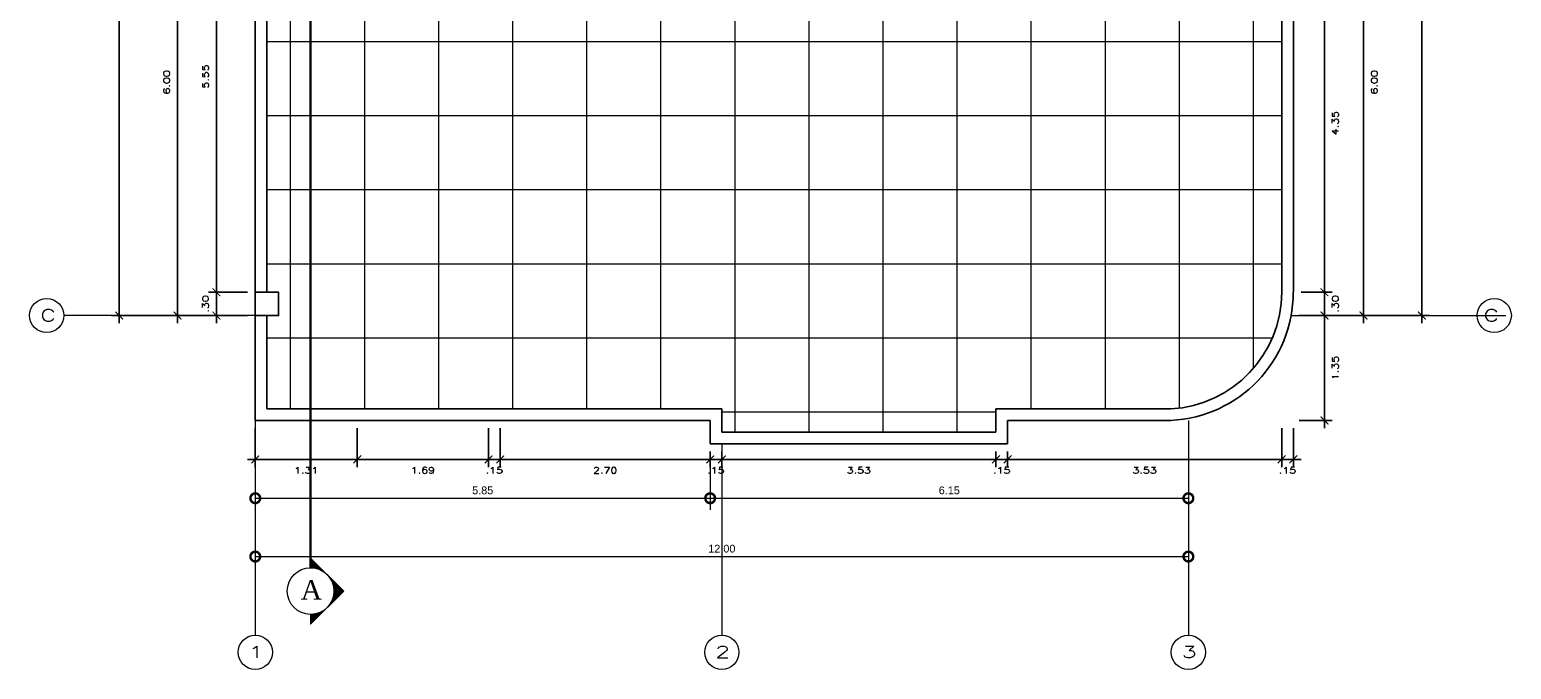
# Model space of a CAD drawing. Header units: millimetres. Extents: x 1313 to 1393.8, y 883.5 to 926.2.
# Drawn here: x 1374.79 to 1393.85, y 903.94 to 912.17 of the extents above; entities that cross this region are included whole.
import ezdxf
from ezdxf.enums import TextEntityAlignment as Align

# ---------------------------------------------------------------- set-up
doc = ezdxf.new("R2010")
doc.units = ezdxf.units.MM
doc.linetypes.add('ACAD_ISO02W100', pattern=[15, 12, -3])
for name, color, linetype, lineweight in [('cotas', 87, 'Continuous', 15), ('ejes', 147, 'Continuous', 5), ('INDICADORES', 101, 'Continuous', 5), ('Linea Corte', 24, 'ACAD_ISO02W100', 70), ('Sombras', 253, 'Continuous', 20), ('TEXTOS', 7, 'Continuous', 20)]:
    doc.layers.add(name, color=color, linetype=linetype, lineweight=lineweight)
doc.layers.add('Muro Bajo', color=2, linetype='Continuous')
doc.styles.add('arial', font='arial.ttf')
doc.styles.add('R80-50', font='romans.shx', dxfattribs={"width": 1.3, "height": 0.08})
doc.styles.add('ROMANS', font='romans')
doc.styles.add('TEXTOS', font='times.ttf', dxfattribs={"oblique": 20, "height": 0.2})
doc.styles.add('TITULOS', font='sanss___.ttf', dxfattribs={"height": 0.3})
doc.dimstyles.new('horizontal', dxfattribs={"dimtxt": 0.1, "dimasz": 0.25, "dimexe": 0.15, "dimexo": 0.1, "dimgap": 0.05, "dimtad": 1, "dimtih": 1, "dimtoh": 1, "dimzin": 4, "dimdsep": 46, "dimtxsty": 'arial', "dimblk": 'DOTSMALL', "dimcen": 1, "dimclrd": 11, "dimclre": 11, "dimclrt": 20, "dimazin": 1, "dimtfac": 1, "dimtmove": 0, "dimatfit": 3, "dimfxl": 1, "dimlwd": 5, "dimlwe": 5, "dimarcsym": 0})
doc.dimstyles.new('HORIZONTAL 1.1', dxfattribs={"dimtxt": 0.2, "dimasz": 0.1, "dimexe": 0.1, "dimexo": 0.1, "dimgap": 0.1, "dimtad": 2, "dimzin": 4, "dimdsep": 46, "dimtxsty": 'R80-50', "dimblk": 'ARCHTICK', "dimcen": 0.09, "dimdle": 0.1, "dimclrd": 256, "dimclre": 256, "dimclrt": 7, "dimaunit": 1, "dimazin": 0, "dimtfac": 1, "dimtix": 1, "dimtmove": 0, "dimatfit": 3, "dimldrblk": 'ARCHTICK', "dimfxl": 1, "dimtolj": 1, "dimtzin": 0, "dimarcsym": 0})

# ---------------------------------------------------------------- blocks, each defined once
blk = doc.blocks.new('_ArchTick')
at = {"color": 0, "const_width": 0.15}
blk.add_lwpolyline([(-0.5, -0.5), (0.5, 0.5)], dxfattribs=at)
blk = doc.blocks.new('*D485')
at = {"layer": 'cotas', "lineweight": -2, "transparency": 16777216}
for p, q in [((1377.595, 914.345), (1377.095, 914.345)), ((1377.195, 914.445), (1377.195, 908.695)), ((1377.595, 908.795), (1377.095, 908.795))]:
    blk.add_line(p, q, dxfattribs=at)
at = {"layer": 'Defpoints', "color": 0, "transparency": 16777216}
for p in [(1377.695, 914.345), (1377.195, 908.795), (1377.695, 908.795)]:
    blk.add_point(p, dxfattribs=at)
at = {"layer": 'cotas', "lineweight": -2, "transparency": 16777216, "xscale": 0.1, "yscale": 0.1, "zscale": 0.1}
for p, rotation in [((1377.195, 914.345), 90), ((1377.195, 908.795), 270)]:
    blk.add_blockref('_ArchTick', p, dxfattribs=dict(at, rotation=rotation))
at = {"layer": 'cotas', "color": 7, "transparency": 16777216, "insert": (1377.055, 911.57), "char_height": 0.08, "attachment_point": 5, "rotation": 90, "style": 'R80-50'}
blk.add_mtext('\\A1;5.55', dxfattribs=at)
blk = doc.blocks.new('*D486')
at = {"layer": 'cotas', "lineweight": -2, "transparency": 16777216}
for p, q in [((1377.595, 908.795), (1377.095, 908.795)), ((1377.195, 908.795), (1377.195, 908.895)), ((1377.195, 908.795), (1377.195, 908.495)), ((1377.595, 908.495), (1377.095, 908.495)), ((1377.195, 908.495), (1377.195, 908.395))]:
    blk.add_line(p, q, dxfattribs=at)
at = {"layer": 'Defpoints', "color": 0, "transparency": 16777216}
for p in [(1377.695, 908.795), (1377.195, 908.495), (1377.695, 908.495)]:
    blk.add_point(p, dxfattribs=at)
at = {"layer": 'cotas', "lineweight": -2, "transparency": 16777216, "xscale": 0.1, "yscale": 0.1, "zscale": 0.1}
for p, rotation in [((1377.195, 908.795), 270), ((1377.195, 908.495), 90)]:
    blk.add_blockref('_ArchTick', p, dxfattribs=dict(at, rotation=rotation))
at = {"layer": 'cotas', "color": 7, "transparency": 16777216, "insert": (1377.055, 908.645), "char_height": 0.08, "attachment_point": 5, "rotation": 90, "style": 'R80-50'}
blk.add_mtext('\\A1;.30', dxfattribs=at)
blk = doc.blocks.new('*D489')
at = {"layer": 'cotas', "lineweight": -2, "transparency": 16777216}
for p, q in [((1391.145, 908.795), (1391.544, 908.795)), ((1391.444, 908.795), (1391.444, 908.895)), ((1391.444, 908.795), (1391.444, 908.495)), ((1391.117, 908.495), (1391.544, 908.495)), ((1391.444, 908.495), (1391.444, 908.395))]:
    blk.add_line(p, q, dxfattribs=at)
at = {"layer": 'Defpoints', "color": 0, "transparency": 16777216}
for p in [(1391.045, 908.795), (1391.017, 908.495), (1391.444, 908.495)]:
    blk.add_point(p, dxfattribs=at)
at = {"layer": 'cotas', "lineweight": -2, "transparency": 16777216, "xscale": 0.1, "yscale": 0.1, "zscale": 0.1}
for p, rotation in [((1391.444, 908.795), 270), ((1391.444, 908.495), 90)]:
    blk.add_blockref('_ArchTick', p, dxfattribs=dict(at, rotation=rotation))
at = {"layer": 'cotas', "color": 7, "transparency": 16777216, "insert": (1391.584, 908.645), "char_height": 0.08, "attachment_point": 5, "rotation": 90, "style": 'R80-50'}
blk.add_mtext('\\A1;.30', dxfattribs=at)
blk = doc.blocks.new('*D490')
at = {"layer": 'cotas', "lineweight": -2, "transparency": 16777216}
for p, q in [((1391.444, 908.595), (1391.444, 907.045)), ((1391.117, 908.495), (1391.544, 908.495)), ((1391.12, 907.145), (1391.544, 907.145))]:
    blk.add_line(p, q, dxfattribs=at)
at = {"layer": 'Defpoints', "color": 0, "transparency": 16777216}
for p in [(1391.017, 908.495), (1391.02, 907.145), (1391.444, 907.145)]:
    blk.add_point(p, dxfattribs=at)
at = {"layer": 'cotas', "lineweight": -2, "transparency": 16777216, "xscale": 0.1, "yscale": 0.1, "zscale": 0.1}
for p, rotation in [((1391.444, 908.495), 90), ((1391.444, 907.145), 270)]:
    blk.add_blockref('_ArchTick', p, dxfattribs=dict(at, rotation=rotation))
at = {"layer": 'cotas', "color": 7, "transparency": 16777216, "insert": (1391.584, 907.82), "char_height": 0.08, "attachment_point": 5, "rotation": 90, "style": 'R80-50'}
blk.add_mtext('\\A1;1.35', dxfattribs=at)
blk = doc.blocks.new('*D491')
at = {"layer": 'cotas', "lineweight": -2, "transparency": 16777216}
for p, q in [((1380.845, 907.045), (1380.845, 906.545)), ((1380.745, 906.645), (1383.645, 906.645)), ((1383.545, 906.745), (1383.545, 906.545))]:
    blk.add_line(p, q, dxfattribs=at)
at = {"layer": 'Defpoints', "color": 0, "transparency": 16777216}
for p in [(1380.845, 907.145), (1383.545, 906.845), (1383.545, 906.645)]:
    blk.add_point(p, dxfattribs=at)
at = {"layer": 'cotas', "lineweight": -2, "transparency": 16777216, "xscale": 0.1, "yscale": 0.1, "zscale": 0.1, "rotation": 180}
blk.add_blockref('_ArchTick', (1380.845, 906.645), dxfattribs=at)
at = {"layer": 'cotas', "lineweight": -2, "transparency": 16777216, "xscale": 0.1, "yscale": 0.1, "zscale": 0.1}
blk.add_blockref('_ArchTick', (1383.545, 906.645), dxfattribs=at)
at = {"layer": 'cotas', "color": 7, "transparency": 16777216, "insert": (1382.195, 906.505), "char_height": 0.08, "attachment_point": 5, "style": 'R80-50'}
blk.add_mtext('\\A1;2.70', dxfattribs=at)
blk = doc.blocks.new('*D493')
at = {"layer": 'cotas', "lineweight": -2, "transparency": 16777216}
for p, q in [((1377.595, 914.495), (1376.596, 914.495)), ((1376.696, 914.595), (1376.696, 908.395)), ((1377.595, 908.495), (1376.596, 908.495))]:
    blk.add_line(p, q, dxfattribs=at)
at = {"layer": 'Defpoints', "color": 0, "transparency": 16777216}
for p in [(1377.695, 914.495), (1376.696, 908.495), (1377.695, 908.495)]:
    blk.add_point(p, dxfattribs=at)
at = {"layer": 'cotas', "lineweight": -2, "transparency": 16777216, "xscale": 0.1, "yscale": 0.1, "zscale": 0.1}
for p, rotation in [((1376.696, 914.495), 90), ((1376.696, 908.495), 270)]:
    blk.add_blockref('_ArchTick', p, dxfattribs=dict(at, rotation=rotation))
at = {"layer": 'cotas', "color": 7, "transparency": 16777216, "insert": (1376.556, 911.495), "char_height": 0.08, "attachment_point": 5, "rotation": 90, "style": 'R80-50'}
blk.add_mtext('\\A1;6.00', dxfattribs=at)
blk = doc.blocks.new('*D494')
at = {"layer": 'cotas', "lineweight": -2, "transparency": 16777216}
for p, q in [((1375.946, 923.095), (1375.946, 908.395)), ((1377.595, 922.995), (1375.846, 922.995)), ((1377.595, 908.495), (1375.846, 908.495))]:
    blk.add_line(p, q, dxfattribs=at)
at = {"layer": 'Defpoints', "color": 0, "transparency": 16777216}
for p in [(1377.695, 922.995), (1375.946, 908.495), (1377.695, 908.495)]:
    blk.add_point(p, dxfattribs=at)
at = {"layer": 'cotas', "lineweight": -2, "transparency": 16777216, "xscale": 0.1, "yscale": 0.1, "zscale": 0.1}
for p, rotation in [((1375.946, 922.995), 90), ((1375.946, 908.495), 270)]:
    blk.add_blockref('_ArchTick', p, dxfattribs=dict(at, rotation=rotation))
at = {"layer": 'cotas', "color": 7, "transparency": 16777216, "insert": (1375.691, 915.745), "char_height": 0.3, "attachment_point": 5, "rotation": 90, "style": 'TITULOS'}
blk.add_mtext('\\A1;14.50', dxfattribs=at)
blk = doc.blocks.new('_DotSmall')
at = {"color": 0, "linetype": 'ByBlock', "const_width": 0.5}
blk.add_lwpolyline([(-0.0625, 0, 1), (0.0625, 0, 1)], format="xyb", close=True, dxfattribs=at)
blk = doc.blocks.new('*D495')
at = {"layer": 'cotas', "color": 11, "lineweight": 5, "transparency": 16777216}
for p, q in [((1377.695, 907.045), (1377.695, 905.995)), ((1383.545, 906.745), (1383.545, 905.995)), ((1377.695, 906.145), (1383.545, 906.145))]:
    blk.add_line(p, q, dxfattribs=at)
at = {"layer": 'Defpoints', "color": 0, "transparency": 16777216}
for p in [(1377.695, 907.145), (1383.545, 906.845), (1383.545, 906.145)]:
    blk.add_point(p, dxfattribs=at)
at = {"layer": 'cotas', "color": 11, "lineweight": 5, "transparency": 16777216, "xscale": 0.25, "yscale": 0.25, "zscale": 0.25, "rotation": 180}
blk.add_blockref('_DotSmall', (1377.695, 906.145), dxfattribs=at)
at = {"layer": 'cotas', "color": 11, "lineweight": 5, "transparency": 16777216, "xscale": 0.25, "yscale": 0.25, "zscale": 0.25}
blk.add_blockref('_DotSmall', (1383.545, 906.145), dxfattribs=at)
at = {"layer": 'cotas', "color": 20, "transparency": 16777216, "insert": (1380.62, 906.246), "char_height": 0.1, "attachment_point": 5, "style": 'arial'}
blk.add_mtext('5.85', dxfattribs=at)
blk = doc.blocks.new('*D496')
at = {"layer": 'cotas', "color": 11, "lineweight": 5, "transparency": 16777216}
for p, q in [((1389.695, 906.945), (1389.695, 905.995)), ((1383.545, 906.745), (1383.545, 905.995)), ((1383.545, 906.145), (1389.695, 906.145))]:
    blk.add_line(p, q, dxfattribs=at)
at = {"layer": 'Defpoints', "color": 0, "transparency": 16777216}
for p in [(1389.695, 907.045), (1383.545, 906.845), (1389.695, 906.145)]:
    blk.add_point(p, dxfattribs=at)
at = {"layer": 'cotas', "color": 11, "lineweight": 5, "transparency": 16777216, "xscale": 0.25, "yscale": 0.25, "zscale": 0.25, "rotation": 180}
blk.add_blockref('_DotSmall', (1383.545, 906.145), dxfattribs=at)
at = {"layer": 'cotas', "color": 11, "lineweight": 5, "transparency": 16777216, "xscale": 0.25, "yscale": 0.25, "zscale": 0.25}
blk.add_blockref('_DotSmall', (1389.695, 906.145), dxfattribs=at)
at = {"layer": 'cotas', "color": 20, "transparency": 16777216, "insert": (1386.62, 906.246), "char_height": 0.1, "attachment_point": 5, "style": 'arial'}
blk.add_mtext('6.15', dxfattribs=at)
blk = doc.blocks.new('*D497')
at = {"layer": 'cotas', "color": 11, "lineweight": 5, "transparency": 16777216}
for p, q in [((1377.695, 907.045), (1377.695, 905.245)), ((1389.695, 907.045), (1389.695, 905.245)), ((1377.695, 905.395), (1389.695, 905.395))]:
    blk.add_line(p, q, dxfattribs=at)
at = {"layer": 'Defpoints', "color": 0, "transparency": 16777216}
for p in [(1377.695, 907.145), (1389.695, 907.145), (1389.695, 905.395)]:
    blk.add_point(p, dxfattribs=at)
at = {"layer": 'cotas', "color": 11, "lineweight": 5, "transparency": 16777216, "xscale": 0.25, "yscale": 0.25, "zscale": 0.25, "rotation": 180}
blk.add_blockref('_DotSmall', (1377.695, 905.395), dxfattribs=at)
at = {"layer": 'cotas', "color": 11, "lineweight": 5, "transparency": 16777216, "xscale": 0.25, "yscale": 0.25, "zscale": 0.25}
blk.add_blockref('_DotSmall', (1389.695, 905.395), dxfattribs=at)
at = {"layer": 'cotas', "color": 20, "transparency": 16777216, "insert": (1383.695, 905.496), "char_height": 0.1, "attachment_point": 5, "style": 'arial'}
blk.add_mtext('12.00', dxfattribs=at)
blk = doc.blocks.new('*D514')
at = {"layer": 'cotas', "lineweight": -2, "transparency": 16777216}
for p, q in [((1391.145, 913.145), (1391.544, 913.145)), ((1391.444, 913.245), (1391.444, 908.695)), ((1391.145, 908.795), (1391.544, 908.795))]:
    blk.add_line(p, q, dxfattribs=at)
at = {"layer": 'Defpoints', "color": 0, "transparency": 16777216}
for p in [(1391.045, 913.145), (1391.045, 908.795), (1391.444, 908.795)]:
    blk.add_point(p, dxfattribs=at)
at = {"layer": 'cotas', "lineweight": -2, "transparency": 16777216, "xscale": 0.1, "yscale": 0.1, "zscale": 0.1}
for p, rotation in [((1391.444, 913.145), 90), ((1391.444, 908.795), 270)]:
    blk.add_blockref('_ArchTick', p, dxfattribs=dict(at, rotation=rotation))
at = {"layer": 'cotas', "color": 7, "transparency": 16777216, "insert": (1391.584, 910.97), "char_height": 0.08, "attachment_point": 5, "rotation": 90, "style": 'R80-50'}
blk.add_mtext('\\A1;4.35', dxfattribs=at)
blk = doc.blocks.new('*D515')
at = {"layer": 'cotas', "lineweight": -2, "transparency": 16777216}
for p, q in [((1383.595, 906.645), (1387.32, 906.645)), ((1383.695, 906.745), (1383.695, 906.545)), ((1387.22, 906.745), (1387.22, 906.545))]:
    blk.add_line(p, q, dxfattribs=at)
at = {"layer": 'Defpoints', "color": 0, "transparency": 16777216}
for p in [(1383.695, 906.845), (1387.22, 906.845), (1387.22, 906.645)]:
    blk.add_point(p, dxfattribs=at)
at = {"layer": 'cotas', "lineweight": -2, "transparency": 16777216, "xscale": 0.1, "yscale": 0.1, "zscale": 0.1, "rotation": 180}
blk.add_blockref('_ArchTick', (1383.695, 906.645), dxfattribs=at)
at = {"layer": 'cotas', "lineweight": -2, "transparency": 16777216, "xscale": 0.1, "yscale": 0.1, "zscale": 0.1}
blk.add_blockref('_ArchTick', (1387.22, 906.645), dxfattribs=at)
at = {"layer": 'cotas', "color": 7, "transparency": 16777216, "insert": (1385.457, 906.505), "char_height": 0.08, "attachment_point": 5, "style": 'R80-50'}
blk.add_mtext('\\A1;3.53', dxfattribs=at)
blk = doc.blocks.new('*D516')
at = {"layer": 'cotas', "lineweight": -2, "transparency": 16777216}
for p, q in [((1387.22, 906.645), (1387.12, 906.645)), ((1387.22, 906.745), (1387.22, 906.545)), ((1387.22, 906.645), (1387.37, 906.645)), ((1387.37, 906.745), (1387.37, 906.545)), ((1387.37, 906.645), (1387.47, 906.645))]:
    blk.add_line(p, q, dxfattribs=at)
at = {"layer": 'Defpoints', "color": 0, "transparency": 16777216}
for p in [(1387.22, 906.845), (1387.37, 906.845), (1387.37, 906.645)]:
    blk.add_point(p, dxfattribs=at)
at = {"layer": 'cotas', "lineweight": -2, "transparency": 16777216, "xscale": 0.1, "yscale": 0.1, "zscale": 0.1}
blk.add_blockref('_ArchTick', (1387.22, 906.645), dxfattribs=at)
at = {"layer": 'cotas', "lineweight": -2, "transparency": 16777216, "xscale": 0.1, "yscale": 0.1, "zscale": 0.1, "rotation": 180}
blk.add_blockref('_ArchTick', (1387.37, 906.645), dxfattribs=at)
at = {"layer": 'cotas', "color": 7, "transparency": 16777216, "insert": (1387.295, 906.505), "char_height": 0.08, "attachment_point": 5, "style": 'R80-50'}
blk.add_mtext('\\A1;.15', dxfattribs=at)
blk = doc.blocks.new('*D517')
at = {"layer": 'cotas', "lineweight": -2, "transparency": 16777216}
for p, q in [((1390.895, 907.045), (1390.895, 906.545)), ((1387.27, 906.645), (1390.995, 906.645)), ((1387.37, 906.745), (1387.37, 906.545))]:
    blk.add_line(p, q, dxfattribs=at)
at = {"layer": 'Defpoints', "color": 0, "transparency": 16777216}
for p in [(1390.895, 907.145), (1387.37, 906.845), (1390.895, 906.645)]:
    blk.add_point(p, dxfattribs=at)
at = {"layer": 'cotas', "lineweight": -2, "transparency": 16777216, "xscale": 0.1, "yscale": 0.1, "zscale": 0.1, "rotation": 180}
blk.add_blockref('_ArchTick', (1387.37, 906.645), dxfattribs=at)
at = {"layer": 'cotas', "lineweight": -2, "transparency": 16777216, "xscale": 0.1, "yscale": 0.1, "zscale": 0.1}
blk.add_blockref('_ArchTick', (1390.895, 906.645), dxfattribs=at)
at = {"layer": 'cotas', "color": 7, "transparency": 16777216, "insert": (1389.132, 906.505), "char_height": 0.08, "attachment_point": 5, "style": 'R80-50'}
blk.add_mtext('\\A1;3.53', dxfattribs=at)
blk = doc.blocks.new('*D518')
at = {"layer": 'cotas', "lineweight": -2, "transparency": 16777216}
for p, q in [((1390.895, 907.045), (1390.895, 906.545)), ((1391.045, 907.045), (1391.045, 906.545)), ((1390.895, 906.645), (1390.795, 906.645)), ((1390.895, 906.645), (1391.045, 906.645)), ((1391.045, 906.645), (1391.145, 906.645))]:
    blk.add_line(p, q, dxfattribs=at)
at = {"layer": 'Defpoints', "color": 0, "transparency": 16777216}
for p in [(1390.895, 907.145), (1391.045, 907.145), (1391.045, 906.645)]:
    blk.add_point(p, dxfattribs=at)
at = {"layer": 'cotas', "lineweight": -2, "transparency": 16777216, "xscale": 0.1, "yscale": 0.1, "zscale": 0.1}
blk.add_blockref('_ArchTick', (1390.895, 906.645), dxfattribs=at)
at = {"layer": 'cotas', "lineweight": -2, "transparency": 16777216, "xscale": 0.1, "yscale": 0.1, "zscale": 0.1, "rotation": 180}
blk.add_blockref('_ArchTick', (1391.045, 906.645), dxfattribs=at)
at = {"layer": 'cotas', "color": 7, "transparency": 16777216, "insert": (1390.97, 906.505), "char_height": 0.08, "attachment_point": 5, "style": 'R80-50'}
blk.add_mtext('\\A1;.15', dxfattribs=at)
blk = doc.blocks.new('*D520')
at = {"layer": 'cotas', "lineweight": -2, "transparency": 16777216}
for p, q in [((1391.417, 914.495), (1392.046, 914.495)), ((1391.946, 914.595), (1391.946, 908.395)), ((1391.417, 908.495), (1392.046, 908.495))]:
    blk.add_line(p, q, dxfattribs=at)
at = {"layer": 'Defpoints', "color": 0, "transparency": 16777216}
for p in [(1391.317, 914.495), (1391.317, 908.495), (1391.946, 908.495)]:
    blk.add_point(p, dxfattribs=at)
at = {"layer": 'cotas', "lineweight": -2, "transparency": 16777216, "xscale": 0.1, "yscale": 0.1, "zscale": 0.1}
for p, rotation in [((1391.946, 914.495), 90), ((1391.946, 908.495), 270)]:
    blk.add_blockref('_ArchTick', p, dxfattribs=dict(at, rotation=rotation))
at = {"layer": 'cotas', "color": 7, "transparency": 16777216, "insert": (1392.086, 911.495), "char_height": 0.08, "attachment_point": 5, "rotation": 90, "style": 'R80-50'}
blk.add_mtext('\\A1;6.00', dxfattribs=at)
blk = doc.blocks.new('*D521')
at = {"layer": 'cotas', "lineweight": -2, "transparency": 16777216}
for p, q in [((1392.696, 923.095), (1392.696, 908.395)), ((1391.417, 922.995), (1392.796, 922.995)), ((1391.417, 908.495), (1392.796, 908.495))]:
    blk.add_line(p, q, dxfattribs=at)
at = {"layer": 'Defpoints', "color": 0, "transparency": 16777216}
for p in [(1391.317, 922.995), (1391.317, 908.495), (1392.696, 908.495)]:
    blk.add_point(p, dxfattribs=at)
at = {"layer": 'cotas', "lineweight": -2, "transparency": 16777216, "xscale": 0.1, "yscale": 0.1, "zscale": 0.1}
for p, rotation in [((1392.696, 922.995), 90), ((1392.696, 908.495), 270)]:
    blk.add_blockref('_ArchTick', p, dxfattribs=dict(at, rotation=rotation))
at = {"layer": 'cotas', "color": 7, "transparency": 16777216, "insert": (1392.836, 915.745), "char_height": 0.08, "attachment_point": 5, "rotation": 90, "style": 'R80-50'}
blk.add_mtext('\\A1;14.50', dxfattribs=at)
blk = doc.blocks.new('*D522')
at = {"layer": 'cotas', "lineweight": -2, "transparency": 16777216}
for p, q in [((1383.545, 906.645), (1383.445, 906.645)), ((1383.545, 906.645), (1383.545, 906.545)), ((1383.695, 906.645), (1383.545, 906.645)), ((1383.695, 906.745), (1383.695, 906.545)), ((1383.695, 906.645), (1383.795, 906.645))]:
    blk.add_line(p, q, dxfattribs=at)
at = {"layer": 'Defpoints', "color": 0, "transparency": 16777216}
for p in [(1383.695, 906.845), (1383.545, 906.745), (1383.545, 906.645)]:
    blk.add_point(p, dxfattribs=at)
at = {"layer": 'cotas', "lineweight": -2, "transparency": 16777216, "xscale": 0.1, "yscale": 0.1, "zscale": 0.1}
blk.add_blockref('_ArchTick', (1383.545, 906.645), dxfattribs=at)
at = {"layer": 'cotas', "lineweight": -2, "transparency": 16777216, "xscale": 0.1, "yscale": 0.1, "zscale": 0.1, "rotation": 180}
blk.add_blockref('_ArchTick', (1383.695, 906.645), dxfattribs=at)
at = {"layer": 'cotas', "color": 7, "transparency": 16777216, "insert": (1383.62, 906.505), "char_height": 0.08, "attachment_point": 5, "style": 'R80-50'}
blk.add_mtext('\\A1;.15', dxfattribs=at)
blk = doc.blocks.new('*D523')
at = {"layer": 'cotas', "lineweight": -2, "transparency": 16777216}
for p, q in [((1380.695, 907.045), (1380.695, 906.545)), ((1380.845, 907.045), (1380.845, 906.545)), ((1380.695, 906.645), (1380.595, 906.645)), ((1380.845, 906.645), (1380.695, 906.645)), ((1380.845, 906.645), (1380.945, 906.645))]:
    blk.add_line(p, q, dxfattribs=at)
at = {"layer": 'Defpoints', "color": 0, "transparency": 16777216}
for p in [(1380.695, 907.145), (1380.845, 907.145), (1380.695, 906.645)]:
    blk.add_point(p, dxfattribs=at)
at = {"layer": 'cotas', "lineweight": -2, "transparency": 16777216, "xscale": 0.1, "yscale": 0.1, "zscale": 0.1}
blk.add_blockref('_ArchTick', (1380.695, 906.645), dxfattribs=at)
at = {"layer": 'cotas', "lineweight": -2, "transparency": 16777216, "xscale": 0.1, "yscale": 0.1, "zscale": 0.1, "rotation": 180}
blk.add_blockref('_ArchTick', (1380.845, 906.645), dxfattribs=at)
at = {"layer": 'cotas', "color": 7, "transparency": 16777216, "insert": (1380.77, 906.505), "char_height": 0.08, "attachment_point": 5, "style": 'R80-50'}
blk.add_mtext('\\A1;.15', dxfattribs=at)
blk = doc.blocks.new('*D595')
at = {"layer": 'cotas', "lineweight": -2, "transparency": 16777216}
for p, q in [((1379.007, 907.045), (1379.007, 906.545)), ((1380.695, 907.045), (1380.695, 906.545)), ((1380.795, 906.645), (1378.907, 906.645))]:
    blk.add_line(p, q, dxfattribs=at)
at = {"layer": 'Defpoints', "color": 0, "transparency": 16777216}
for p in [(1379.007, 907.145), (1380.695, 907.145), (1379.007, 906.645)]:
    blk.add_point(p, dxfattribs=at)
at = {"layer": 'cotas', "lineweight": -2, "transparency": 16777216, "xscale": 0.1, "yscale": 0.1, "zscale": 0.1, "rotation": 180}
blk.add_blockref('_ArchTick', (1379.007, 906.645), dxfattribs=at)
at = {"layer": 'cotas', "lineweight": -2, "transparency": 16777216, "xscale": 0.1, "yscale": 0.1, "zscale": 0.1}
blk.add_blockref('_ArchTick', (1380.695, 906.645), dxfattribs=at)
at = {"layer": 'cotas', "color": 7, "transparency": 16777216, "insert": (1379.851, 906.505), "char_height": 0.08, "attachment_point": 5, "style": 'R80-50'}
blk.add_mtext('\\A1;1.69', dxfattribs=at)
blk = doc.blocks.new('*D596')
at = {"layer": 'cotas', "lineweight": -2, "transparency": 16777216}
for p, q in [((1377.695, 907.045), (1377.695, 906.545)), ((1379.007, 907.045), (1379.007, 906.545)), ((1379.107, 906.645), (1377.595, 906.645))]:
    blk.add_line(p, q, dxfattribs=at)
at = {"layer": 'Defpoints', "color": 0, "transparency": 16777216}
for p in [(1377.695, 907.145), (1379.007, 907.145), (1377.695, 906.645)]:
    blk.add_point(p, dxfattribs=at)
at = {"layer": 'cotas', "lineweight": -2, "transparency": 16777216, "xscale": 0.1, "yscale": 0.1, "zscale": 0.1, "rotation": 180}
blk.add_blockref('_ArchTick', (1377.695, 906.645), dxfattribs=at)
at = {"layer": 'cotas', "lineweight": -2, "transparency": 16777216, "xscale": 0.1, "yscale": 0.1, "zscale": 0.1}
blk.add_blockref('_ArchTick', (1379.007, 906.645), dxfattribs=at)
at = {"layer": 'cotas', "color": 7, "transparency": 16777216, "insert": (1378.351, 906.505), "char_height": 0.08, "attachment_point": 5, "style": 'R80-50'}
blk.add_mtext('\\A1;1.31', dxfattribs=at)

msp = doc.modelspace()

# ---------------------------------------------------------------- hatches: boundary and pattern name
at = {"layer": 'INDICADORES'}
h = msp.add_hatch(dxfattribs=at)
h.set_pattern_fill('ANSI31', color=256, scale=0.1, angle=-90, style=0)
h.set_pattern_definition([(315, (1357.433026, 907.525276), (0.008838835, 0.008838835), [])])
h.paths.add_polyline_path([(1378.832, 904.951), (1378.619, 905.163, -0.414214), (1378.619, 904.738)])
h.paths.add_polyline_path([(1378.619, 904.738, -0.198912), (1378.407, 904.651), (1378.407, 904.526)])
h.paths.add_polyline_path([(1378.407, 905.375), (1378.407, 905.251, -0.198912), (1378.619, 905.163)])
at = {"layer": 'Sombras'}
h = msp.add_hatch(dxfattribs=at)
h.set_pattern_fill('ANSI37', color=256, scale=0.3, angle=45, style=0)
h.set_pattern_definition([(90, (4243.2688, -2685.5738), (-0.9525, 2e-16), []), (180, (4243.2688, -2685.5738), (-2e-16, -0.9525), [])])
h.paths.add_polyline_path([(1384.795, 918.095), (1384.795, 917.195), (1383.545, 917.195), (1383.545, 918.095)])
h.paths.add_polyline_path([(1384.645, 917.345), (1383.695, 917.345), (1383.695, 917.945), (1384.645, 917.945)])
h.paths.add_polyline_path([(1384.645, 917.345), (1383.695, 917.345), (1383.695, 917.945), (1384.645, 917.945)])
h.paths.add_polyline_path([(1384.645, 912.545), (1384.17, 912.845), (1384.645, 913.145)])
h.paths.add_polyline_path([(1384.645, 912.545), (1384.17, 912.845), (1384.645, 913.145)])
h.paths.add_polyline_path([(1384.645, 913.145), (1384.17, 912.845), (1383.695, 913.145)])
h.paths.add_polyline_path([(1384.645, 913.145), (1384.17, 912.845), (1383.695, 913.145)])
h.paths.add_polyline_path([(1383.695, 912.545), (1383.695, 913.145), (1384.17, 912.845)])
h.paths.add_polyline_path([(1383.695, 912.545), (1383.695, 913.145), (1384.17, 912.845)])
h.paths.add_polyline_path([(1384.17, 912.845), (1384.645, 912.545), (1383.695, 912.545)])
h.paths.add_polyline_path([(1383.545, 913.295), (1384.795, 913.295), (1384.795, 912.395), (1383.545, 912.395)])
h.paths.add_polyline_path([(1384.17, 912.845), (1384.645, 912.545), (1383.695, 912.545)])
edge = h.paths.add_edge_path()
edge.add_line((1380.545, 915.845), (1377.695, 915.845))
edge.add_line((1377.695, 915.845), (1377.695, 914.645))
edge.add_line((1377.695, 914.645), (1377.995, 914.645))
edge.add_line((1377.995, 914.645), (1377.995, 914.345))
edge.add_line((1377.995, 914.345), (1377.845, 914.345))
edge.add_line((1377.845, 914.345), (1377.845, 908.795))
edge.add_line((1377.845, 908.795), (1377.995, 908.795))
edge.add_line((1377.995, 908.795), (1377.995, 908.495))
edge.add_line((1377.995, 908.495), (1377.845, 908.495))
edge.add_line((1377.845, 908.495), (1377.845, 907.295))
edge.add_line((1377.845, 907.295), (1383.695, 907.295))
edge.add_line((1383.695, 907.295), (1383.695, 906.995))
edge.add_line((1383.695, 906.995), (1387.22, 906.995))
edge.add_line((1387.22, 906.995), (1387.22, 907.295))
edge.add_line((1387.22, 907.295), (1389.47, 907.295))
edge.add_arc((1389.391, 908.797), 1.504, 272.9928, 359.9448)
edge.add_line((1390.895, 908.795), (1390.895, 913.295))
edge.add_line((1390.895, 913.295), (1391.195, 913.295))
edge.add_line((1391.195, 913.295), (1391.195, 915.845))
edge.add_line((1391.195, 915.845), (1390.895, 915.845))
edge.add_line((1390.895, 915.845), (1390.895, 922.845))
edge.add_line((1390.895, 922.845), (1387.22, 922.845))
edge.add_line((1387.22, 922.845), (1387.22, 923.145))
edge.add_line((1387.22, 923.145), (1383.695, 923.145))
edge.add_line((1383.695, 923.145), (1383.695, 922.845))
edge.add_line((1383.695, 922.845), (1377.845, 922.845))
edge.add_line((1377.845, 922.845), (1377.845, 920.495))
edge.add_line((1377.845, 920.495), (1377.995, 920.495))
edge.add_line((1377.995, 920.495), (1377.995, 920.195))
edge.add_line((1377.995, 920.195), (1377.695, 920.195))
edge.add_line((1377.695, 920.195), (1377.695, 919.435))
edge.add_line((1377.695, 919.435), (1380.545, 919.435))
edge.add_line((1380.545, 919.435), (1380.545, 915.845))

# ---------------------------------------------------------------- linework, layer by layer
at = {"layer": 'ejes', "color": 5, "ltscale": 3}
for points in [[(1377.695, 908.495), (1375.233, 908.495)], [(1391.017, 908.495), (1393.779, 908.495)], [(1391.017, 908.495), (1393.409, 908.495)], [(1377.695, 907.145), (1377.695, 904.384)], [(1389.695, 907.145), (1389.695, 904.384)], [(1383.695, 906.845), (1383.695, 904.384)]]:
    msp.add_lwpolyline(points, dxfattribs=at)
at = {"layer": 'ejes', "color": 4, "linetype": 'Continuous'}
for centre in [(1375.013, 908.495), (1393.628, 908.495), (1377.695, 904.164), (1383.695, 904.164), (1389.695, 904.164)]:
    msp.add_circle(centre, 0.22, dxfattribs=at)
at = {"layer": 'INDICADORES'}
msp.add_lwpolyline([(1378.407, 904.651), (1378.407, 904.525), (1378.832, 904.951), (1378.407, 905.375), (1378.407, 905.251)], dxfattribs=at)
msp.add_circle((1378.407, 904.951), 0.3, dxfattribs=at)
at = {"layer": 'Linea Corte', "lineweight": 40, "ltscale": 3}
msp.add_line((1378.407, 924.835), (1378.407, 905.251), dxfattribs=at)
at = {"layer": 'Muro Bajo'}
for p, q in [((1377.695, 922.995), (1377.695, 908.795)), ((1377.845, 914.345), (1377.845, 908.795)), ((1390.895, 913.295), (1390.895, 908.795)), ((1391.045, 913.145), (1391.045, 908.795)), ((1377.695, 908.795), (1377.695, 907.145)), ((1377.845, 908.495), (1377.845, 907.295)), ((1380.32, 907.295), (1377.845, 907.295)), ((1380.695, 907.295), (1380.32, 907.295)), ((1383.695, 907.295), (1380.695, 907.295)), ((1383.32, 907.295), (1383.545, 907.295)), ((1383.695, 906.995), (1383.695, 907.295)), ((1387.22, 907.295), (1387.22, 906.995)), ((1389.47, 907.295), (1387.22, 907.295)), ((1380.32, 907.145), (1377.695, 907.145)), ((1383.32, 907.145), (1380.32, 907.145)), ((1383.32, 907.145), (1383.545, 907.145)), ((1383.545, 906.845), (1383.545, 907.145)), ((1387.37, 907.145), (1387.37, 906.995)), ((1389.47, 907.145), (1387.37, 907.145)), ((1386.582, 906.845), (1383.545, 906.845)), ((1386.582, 906.995), (1383.695, 906.995)), ((1387.22, 906.995), (1386.582, 906.995)), ((1387.37, 906.845), (1386.582, 906.845)), ((1387.37, 906.995), (1387.37, 906.845))]:
    msp.add_line(p, q, dxfattribs=at)
msp.add_lwpolyline([(1377.695, 908.795), (1377.995, 908.795), (1377.995, 908.495), (1377.695, 908.495)], close=True, dxfattribs=at)
for radius, start, end in [(1.504, 272.9928, 359.9448), (1.653, 272.7097, 359.9547)]:
    msp.add_arc((1389.391, 908.797), radius, start, end, dxfattribs=at)

# ---------------------------------------------------------------- texts
at = {"layer": 'ejes', "color": 3, "linetype": 'Continuous', "ltscale": 0.75, "style": 'ROMANS', "width": 1.5}
for s, p in [('C', (1374.929, 908.423)), ('C', (1393.488, 908.423)), ('1', (1377.61, 904.093)), ('2', (1383.61, 904.093)), ('3', (1389.61, 904.093))]:
    msp.add_text(s, height=0.15, dxfattribs=at).set_placement(p)
at = {"layer": 'TEXTOS', "style": 'TEXTOS'}
msp.add_text('A', height=0.25, dxfattribs=at).set_placement((1378.417, 904.967), align=Align.MIDDLE_CENTER)

# ---------------------------------------------------------------- dimensions: what is measured, and where the dimension line sits
at = {"layer": 'cotas'}
dim = msp.add_aligned_dim(p1=(1377.695, 922.995), p2=(1377.695, 908.495), distance=-1.749, dimstyle='HORIZONTAL 1.1', override={"dimtxt": 0.5, "dimtxsty": 'TITULOS'}, dxfattribs=at)
dim.commit()
dim.dimension.update_dxf_attribs({"geometry": '*D494', "text_midpoint": (1375.691, 915.745)})
dim = msp.add_aligned_dim(p1=(1391.317, 922.995), p2=(1391.317, 908.495), distance=1.379, dimstyle='HORIZONTAL 1.1', dxfattribs=at)
dim.commit()
dim.dimension.update_dxf_attribs({"geometry": '*D521', "text_midpoint": (1392.836, 915.745)})
for base, p1, p2, picture, middle in [((1376.696, 908.495), (1377.695, 914.495), (1377.695, 908.495), '*D493', (1376.556, 911.495)), ((1391.946, 908.495), (1391.317, 914.495), (1391.317, 908.495), '*D520', (1392.086, 911.495)), ((1377.195, 908.795), (1377.695, 914.345), (1377.695, 908.795), '*D485', (1377.055, 911.57)), ((1377.195, 908.495), (1377.695, 908.795), (1377.695, 908.495), '*D486', (1377.055, 908.645)), ((1391.444, 908.495), (1391.045, 908.795), (1391.017, 908.495), '*D489', (1391.584, 908.645)), ((1391.444, 907.145), (1391.017, 908.495), (1391.02, 907.145), '*D490', (1391.584, 907.82))]:
    dim = msp.add_linear_dim(base=base, p1=p1, p2=p2, angle=90, dimstyle='HORIZONTAL 1.1', dxfattribs=at)
    dim.commit()
    dim.dimension.update_dxf_attribs({"geometry": picture, "text_midpoint": middle})
dim = msp.add_linear_dim(base=(1391.444, 908.795), p1=(1391.045, 913.145), p2=(1391.045, 908.795), angle=90, dimstyle='HORIZONTAL 1.1', override={"dimtmove": 1}, dxfattribs=at)
dim.commit()
dim.dimension.update_dxf_attribs({"geometry": '*D514', "text_midpoint": (1391.584, 910.97)})
for base, p1, p2, dimstyle, picture, middle in [((1377.695, 906.645), (1379.007, 907.145), (1377.695, 907.145), 'HORIZONTAL 1.1', '*D596', (1378.351, 906.505)), ((1379.007, 906.645), (1380.695, 907.145), (1379.007, 907.145), 'HORIZONTAL 1.1', '*D595', (1379.851, 906.505)), ((1380.695, 906.645), (1380.845, 907.145), (1380.695, 907.145), 'HORIZONTAL 1.1', '*D523', (1380.77, 906.505)), ((1389.695, 906.145), (1383.545, 906.845), (1389.695, 907.045), 'horizontal', '*D496', (1386.62, 906.246)), ((1390.894648512, 906.64514869), (1387.369648512, 906.845218224), (1390.894648512, 907.145218224), 'HORIZONTAL 1.1', '*D517', (1389.132148512, 906.50514869)), ((1391.045, 906.645), (1390.895, 907.145), (1391.045, 907.145), 'HORIZONTAL 1.1', '*D518', (1390.97, 906.505)), ((1383.545, 906.645), (1383.695, 906.845), (1383.545, 906.745), 'HORIZONTAL 1.1', '*D522', (1383.62, 906.505)), ((1387.219648512, 906.64514869), (1383.694648512, 906.845218224), (1387.219648512, 906.845218224), 'HORIZONTAL 1.1', '*D515', (1385.457148512, 906.50514869)), ((1387.37, 906.645), (1387.22, 906.845), (1387.37, 906.845), 'HORIZONTAL 1.1', '*D516', (1387.295, 906.505))]:
    dim = msp.add_linear_dim(base=base, p1=p1, p2=p2, dimstyle=dimstyle, override={"dimtmove": 1}, dxfattribs=at)
    dim.commit()
    dim.dimension.update_dxf_attribs({"geometry": picture, "text_midpoint": middle})
for base, p1, dimstyle, picture, middle in [((1383.545, 906.145), (1377.695, 907.145), 'horizontal', '*D495', (1380.62, 906.246)), ((1383.545, 906.645), (1380.845, 907.145), 'HORIZONTAL 1.1', '*D491', (1382.195, 906.505))]:
    dim = msp.add_linear_dim(base=base, p1=p1, p2=(1383.545, 906.845), dimstyle=dimstyle, dxfattribs=at)
    dim.commit()
    dim.dimension.update_dxf_attribs({"geometry": picture, "text_midpoint": middle})
dim = msp.add_linear_dim(base=(1389.695, 905.395), p1=(1377.695, 907.145), p2=(1389.695, 907.145), dimstyle='horizontal', dxfattribs=at)
dim.commit()
dim.dimension.update_dxf_attribs({"geometry": '*D497', "text_midpoint": (1383.695, 905.395), "dimtype": 160})

doc.saveas('drawing.dxf')
